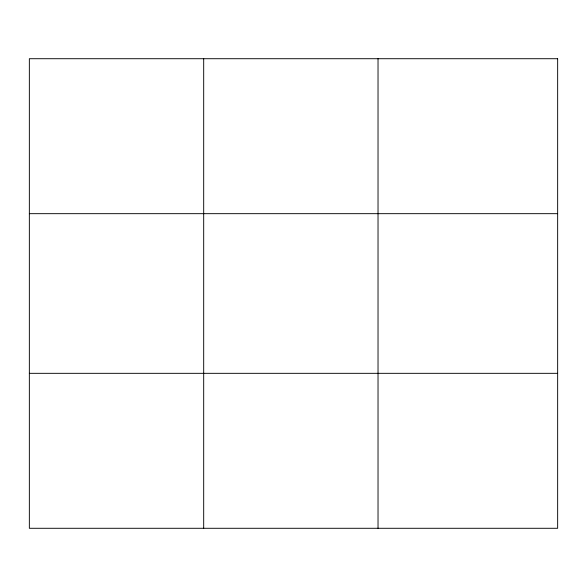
<?xml version="1.0" encoding="UTF-8"?>
<svg xmlns="http://www.w3.org/2000/svg" width="587" height="587" viewBox="0 0 587 587"><rect width="100%" height="100%" fill="white"/><g stroke="black" fill="none" stroke-linecap="round" stroke-linejoin="round"><path stroke-width="0.88" d="M203.689 58.715L203.689 528.285M378.028 58.715L378.028 528.285M29.35 213.675L557.65 213.675M29.35 373.325L557.65 373.325M557.65 58.715L557.65 528.285L29.35 528.285L29.35 58.715L557.65 58.715"/></g></svg>
